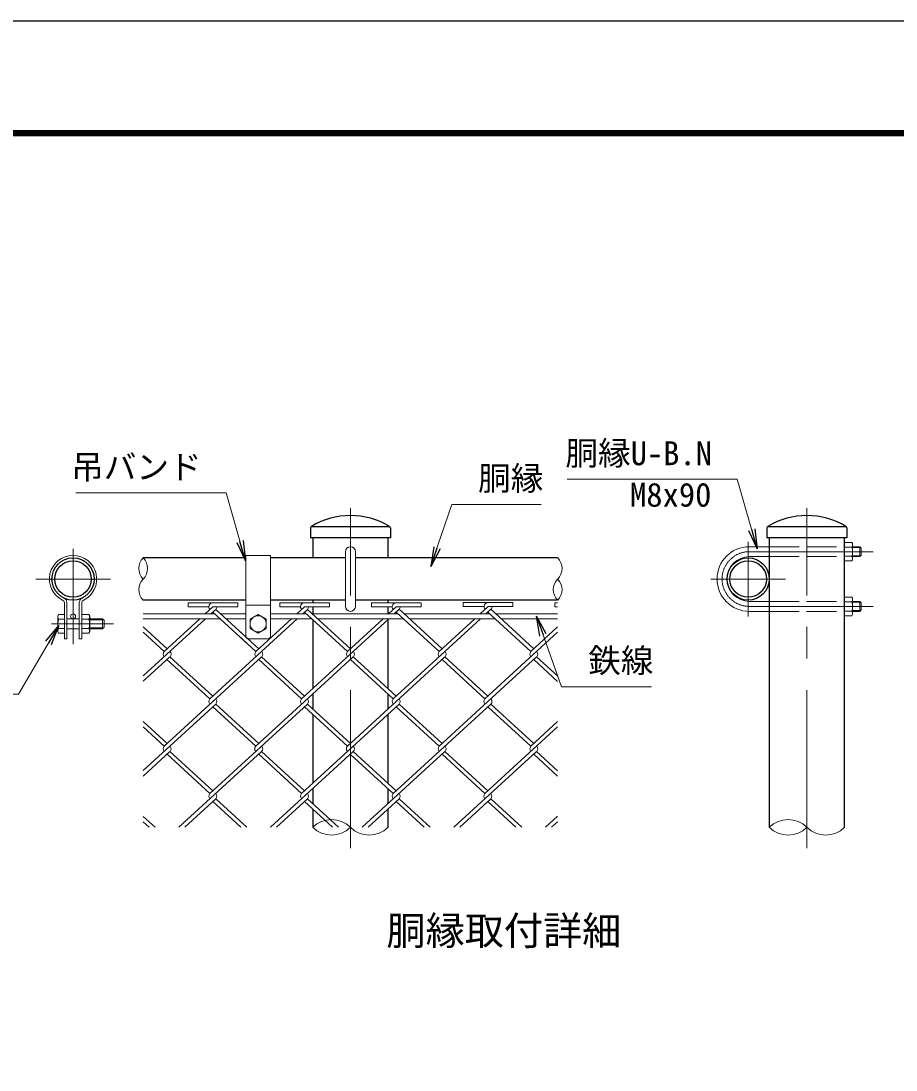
# Model space of a CAD drawing. Units: millimetres, scale not verified. Extents: x -4200 to 4200, y -2970 to 2970.
# Drawn here: x 830 to 2589, y 861 to 2970 of the extents above; entities that cross this region are included whole.
import ezdxf
from ezdxf.enums import TextEntityAlignment as Align

# ---------------------------------------------------------------- set-up
doc = ezdxf.new("R2010")
doc.units = ezdxf.units.MM
doc.header["$LTSCALE"] = 10
doc.linetypes.add('DASHED', pattern=[7.5, 6, -1.5])
doc.linetypes.add('USER1', pattern=[50.8, 31.75, -6.35, 6.35, -6.35])
for name, color, linetype, lineweight in [('0-0_D-STR1', 1, 'Continuous', 25), ('0-1_D-STR3', 3, 'Continuous', 13), ('0-2_D-BMK', 2, 'USER1', 13), ('0-3_D-STR-DIM', 7, 'Continuous', 13), ('0-9_D-TTL-TXT', 7, 'Continuous', 25), ('0-A_D-STR-TXT', 7, 'Continuous', 13), ('0-B_D-STR2', 7, 'Continuous', 13), ('0-C_D-TTL', 7, 'Continuous', 25)]:
    doc.layers.add(name, color=color, linetype=linetype, lineweight=lineweight)
doc.layers.add('0-4_0', color=7, linetype='Continuous')
doc.styles.add('ＭＳ ゴシック', font='')
doc.styles.get('ＭＳ ゴシック').set_extended_font_data('MS Gothic')

# ---------------------------------------------------------------- blocks, each defined once
blk = doc.blocks.new('_Open')
at = {"layer": '0-4_0'}
blk.add_line((-10, 1.667), (0, 0), dxfattribs=at)
blk.add_lwpolyline([(-10, -1.667), (0, 0), (-10, 0)], dxfattribs=at)

msp = doc.modelspace()

# ---------------------------------------------------------------- linework, layer by layer
at = {"layer": '0-0_D-STR1'}
for p, q in [((1411.71, 1950.69), (1411.71, 1930.55)), ((1571.37, 1953.05), (1412.54, 1953.05)), ((1572.21, 1950.69), (1572.21, 1930.55)), ((2329.48, 1950.69), (2329.48, 1930.55)), ((2489.15, 1953.05), (2330.32, 1953.05)), ((2489.98, 1950.69), (2489.98, 1930.55)), ((1572.21, 1930.55), (1411.71, 1930.55)), ((1416.33, 1930.55), (1416.33, 1890.55)), ((1567.58, 1890.55), (1567.58, 1930.55)), ((2489.98, 1930.55), (2329.48, 1930.55)), ((2334.11, 1930.55), (2334.11, 1348.89)), ((2485.36, 1348.89), (2485.36, 1930.55)), ((1216.96, 1890.55), (1075.29, 1890.55)), ((1281.45, 1890.55), (1216.65, 1890.55)), ((1481.96, 1890.55), (1331.45, 1890.55)), ((1908.62, 1890.55), (1501.96, 1890.55)), ((1216.96, 1805.55), (1075.29, 1805.55)), ((1281.45, 1805.55), (1217.16, 1805.55)), ((1481.96, 1805.55), (1331.45, 1805.55)), ((1416.33, 1805.55), (1416.33, 1800.43)), ((1908.62, 1805.55), (1501.96, 1805.55)), ((1567.58, 1800.43), (1567.58, 1805.55)), ((1416.33, 1792.43), (1416.33, 1778.05)), ((1567.58, 1778.05), (1567.58, 1792.43)), ((1416.33, 1766.42), (1416.33, 1628.1)), ((1567.58, 1627.86), (1567.58, 1766.7)), ((1416.33, 1617.25), (1416.33, 1586.7)), ((1567.58, 1586.95), (1567.58, 1617.01)), ((1416.33, 1575.85), (1416.33, 1437.5)), ((1567.58, 1437.26), (1567.58, 1576.1)), ((1416.33, 1426.65), (1416.33, 1396.1)), ((1567.58, 1396.35), (1567.58, 1426.41)), ((1416.33, 1385.25), (1416.33, 1348.89)), ((1567.58, 1348.89), (1567.58, 1385.5))]:
    msp.add_line(p, q, dxfattribs=at)
for centre, radius in [((934.3, 1848.05), 42.5), ((934.3, 1848.05), 36.75), ((2291.61, 1848.05), 42.5), ((2291.61, 1848.05), 36.75)]:
    msp.add_circle(centre, radius, dxfattribs=at)
for centre, radius, start, end in [((1491.96, 1822.62), 152.93, 59.14927, 120.85073), ((2409.73, 1822.62), 152.93, 59.14927, 120.85073), ((1415.46, 1950.69), 3.75, 120.85073, 180), ((1568.46, 1950.69), 3.75, 0, 59.14927), ((2333.23, 1950.69), 3.75, 120.85073, 180), ((2486.23, 1950.69), 3.75, 0, 59.14927)]:
    msp.add_arc(centre, radius, start, end, dxfattribs=at)
at = {"layer": '0-1_D-STR3'}
for p, q in [((2485.36, 1921.8), (2499.86, 1921.8)), ((2485.36, 1921.8), (2485.36, 1884.3)), ((1481.96, 1793.05), (1481.96, 1903.05)), ((1501.96, 1793.05), (1501.96, 1903.05)), ((2294.11, 1913.05), (2334.11, 1913.05)), ((2499.86, 1912.43), (2485.36, 1912.43)), ((2501.61, 1917.86), (2501.61, 1888.94)), ((2501.61, 1913.05), (2516.11, 1913.05)), ((2501.61, 1911.3), (2517.86, 1911.3)), ((2519.11, 1910.05), (2519.11, 1896.05)), ((1281.45, 1895.55), (1281.45, 1733.05)), ((1331.45, 1895.55), (1281.45, 1895.55)), ((1331.45, 1895.55), (1331.45, 1733.05)), ((2294.11, 1893.05), (2334.11, 1893.05)), ((2499.86, 1893.68), (2485.36, 1893.68)), ((2485.36, 1884.3), (2499.86, 1884.3)), ((2501.61, 1894.8), (2517.86, 1894.8)), ((2501.61, 1893.05), (2516.11, 1893.05)), ((2516.11, 1893.05), (2519.11, 1896.05)), ((916.8, 1800.62), (916.8, 1728.05)), ((921.8, 1800.62), (921.8, 1728.05)), ((946.8, 1800.62), (946.8, 1728.05)), ((951.8, 1800.62), (951.8, 1728.05)), ((1331.45, 1795.55), (1281.45, 1795.55)), ((2294.11, 1803.05), (2334.11, 1803.05)), ((2499.86, 1802.43), (2485.36, 1802.43)), ((2501.61, 1778.25), (2501.61, 1807.17)), ((2501.61, 1803.05), (2516.11, 1803.05)), ((2501.61, 1801.3), (2517.86, 1801.3)), ((2519.11, 1800.05), (2516.11, 1803.05)), ((2516.11, 1803.05), (2516.11, 1783.05)), ((2519.11, 1800.05), (2519.11, 1786.05)), ((903.55, 1773.8), (905.29, 1776.82)), ((903.55, 1773.8), (903.55, 1742.3)), ((916.8, 1776.82), (905.29, 1776.82)), ((916.8, 1776.82), (916.8, 1739.29)), ((951.8, 1776.82), (966.24, 1776.82)), ((951.8, 1739.29), (951.8, 1776.82)), ((966.24, 1776.82), (968.05, 1773.68)), ((968.05, 1742.43), (968.05, 1773.68)), ((1075.29, 1778.05), (1216.96, 1778.05)), ((1217.16, 1778.05), (1219.32, 1778.05)), ((1231.17, 1778.05), (1281.45, 1778.05)), ((1290.2, 1767.41), (1306.45, 1776.8)), ((1306.45, 1776.8), (1322.7, 1767.41)), ((1331.45, 1778.05), (1403.64, 1778.05)), ((1415.49, 1778.05), (1587.96, 1778.05)), ((1599.8, 1778.05), (1772.28, 1778.05)), ((1784.12, 1778.05), (1908.62, 1778.05)), ((2294.11, 1783.05), (2334.11, 1783.05)), ((2499.86, 1783.68), (2485.36, 1783.68)), ((2485.36, 1774.3), (2499.86, 1774.3)), ((2501.61, 1784.8), (2517.86, 1784.8)), ((2501.61, 1783.05), (2516.11, 1783.05)), ((2516.11, 1783.05), (2519.11, 1786.05)), ((916.8, 1767.43), (905.29, 1767.43)), ((921.8, 1768.05), (946.8, 1768.05)), ((951.8, 1767.43), (966.24, 1767.43)), ((968.05, 1768.05), (993.8, 1768.05)), ((968.05, 1766.18), (995.67, 1766.18)), ((993.8, 1768.05), (996.8, 1765.05)), ((993.8, 1768.05), (993.8, 1748.05)), ((993.8, 1748.05), (996.8, 1751.05)), ((996.8, 1765.05), (996.8, 1751.05)), ((1075.29, 1768.05), (1216.96, 1768.05)), ((1217.16, 1768.05), (1230.24, 1768.05)), ((1242.08, 1768.05), (1281.45, 1768.05)), ((1290.2, 1767.41), (1290.2, 1748.7)), ((1322.7, 1767.41), (1322.7, 1748.7)), ((1331.45, 1768.05), (1414.56, 1768.05)), ((1426.4, 1768.05), (1598.88, 1768.05)), ((1610.72, 1768.05), (1783.2, 1768.05)), ((1795.04, 1768.05), (1908.62, 1768.05)), ((903.55, 1742.3), (905.29, 1739.29)), ((916.8, 1748.67), (905.29, 1748.67)), ((916.8, 1739.29), (905.29, 1739.29)), ((921.8, 1748.05), (946.8, 1748.05)), ((951.8, 1748.67), (966.24, 1748.67)), ((951.8, 1739.29), (966.24, 1739.29)), ((966.24, 1739.29), (968.05, 1742.43)), ((968.05, 1749.93), (995.67, 1749.93)), ((968.05, 1748.05), (993.8, 1748.05)), ((916.8, 1728.05), (921.8, 1728.05)), ((946.8, 1728.05), (951.8, 1728.05)), ((1326.45, 1728.05), (1286.45, 1728.05))]:
    msp.add_line(p, q, dxfattribs=at)
at = {"layer": '0-1_D-STR3', "linetype": 'DASHED'}
for p, q in [((2334.11, 1913.05), (2485.36, 1913.05)), ((2334.11, 1893.05), (2485.36, 1893.05)), ((2334.11, 1803.05), (2485.36, 1803.05)), ((2334.11, 1783.05), (2485.36, 1783.05))]:
    msp.add_line(p, q, dxfattribs=at)
at = {"layer": '0-1_D-STR3'}
for points in [[(2519.11, 1910.05), (2516.11, 1913.05), (2516.11, 1893.05)], [(2485.36, 1774.3), (2485.36, 1811.8), (2499.86, 1811.8)], [(1290.2, 1748.7), (1306.45, 1739.3), (1322.7, 1748.7)]]:
    msp.add_lwpolyline(points, dxfattribs=at)
for centre, radius in [((934.3, 1773.05), 5), ((1306.45, 1758.05), 16.23)]:
    msp.add_circle(centre, radius, dxfattribs=at)
for centre, radius, start, end in [((2494.61, 1917.11), 7.04, 318.21899, 41.78101), ((1491.96, 1903.05), 10, 0, 180), ((2294.11, 1848.05), 65, 90, 270), ((2475.62, 1903.05), 25.99, 338.85295, 21.14705), ((934.3, 1848.05), 47.5, 295.37693, 244.62307), ((934.3, 1848.05), 42.5, 295.37693, 244.62307), ((2294.11, 1848.05), 45, 90, 270), ((2494.45, 1888.99), 7.15, 319.0514, 40.9486), ((911.8, 1800.62), 5, 0, 64.62307), ((911.8, 1800.62), 10, 0, 64.62307), ((956.8, 1800.62), 10, 115.37693, 180), ((956.8, 1800.62), 5, 115.37693, 180), ((1491.96, 1793.05), 10, 180, 0), ((2494.45, 1807.11), 7.15, 319.0514, 40.9486), ((2475.62, 1793.05), 25.99, 338.85295, 21.14705), ((912.14, 1772.12), 8.31, 145.61585, 214.38415), ((959.38, 1772.12), 8.31, 325.61586, 34.38414), ((2494.61, 1778.99), 7.04, 318.21899, 41.78101), ((934.89, 1758.05), 31.05, 162.4121, 197.5879), ((936.64, 1758.05), 31.05, 342.4121, 17.5879), ((912.14, 1743.98), 8.31, 145.61585, 214.38415), ((959.38, 1743.98), 8.31, 325.61585, 34.38416), ((1286.45, 1733.05), 5, 180, 270), ((1326.45, 1733.05), 5, 270, 0)]:
    msp.add_arc(centre, radius, start, end, dxfattribs=at)
at = {"layer": '0-2_D-BMK'}
for p, q in [((1491.96, 1307.22), (1491.96, 1990.55)), ((2409.73, 1307.22), (2409.73, 1990.55)), ((2409.73, 1307.22), (2409.73, 1990.55)), ((2409.73, 1307.22), (2409.73, 1990.55)), ((2409.73, 1307.22), (2409.73, 1990.55)), ((2291.61, 1923.05), (2291.61, 1773.05)), ((934.3, 1908.73), (934.3, 1717.06)), ((2294.11, 1903.05), (2543.09, 1903.05)), ((1009.3, 1848.05), (859.3, 1848.05)), ((2366.61, 1848.05), (2216.61, 1848.05)), ((2294.11, 1793.05), (2543.09, 1793.05)), ((890.75, 1758.05), (1015.75, 1758.05))]:
    msp.add_line(p, q, dxfattribs=at)
msp.add_arc((2294.11, 1848.05), 55, 90, 270, dxfattribs=at)
at = {"layer": '0-3_D-STR-DIM'}
for centre, radius, start, end in [((1096.68, 1869.3), 30.15, 135.18146, 224.81854), ((1053.91, 1869.3), 30.15, 315.18146, 44.81854), ((1887.24, 1869.3), 30.15, 315.18146, 44.81854), ((1096.68, 1826.8), 30.15, 135.18146, 224.81854), ((1930.01, 1826.8), 30.15, 135.18146, 224.81854), ((1887.24, 1826.8), 30.15, 315.18146, 44.81854), ((1454.15, 1310.83), 53.65, 45.18146, 134.81854), ((2371.92, 1310.83), 53.65, 45.18146, 134.81854), ((1454.15, 1386.94), 53.65, 225.18146, 314.81854), ((1529.77, 1386.94), 53.65, 225.18146, 314.81854), ((2371.92, 1386.94), 53.65, 225.18146, 314.81854), ((2447.54, 1386.94), 53.65, 225.18146, 314.81854)]:
    msp.add_arc(centre, radius, start, end, dxfattribs=at)
at = {"layer": '0-A_D-STR-TXT'}
for points in [[(1927.73, 2048.52), (2269.26, 2048.52), (2309.27, 1910.88)], [(939.84, 2021.05), (1242.28, 2021.05), (1280.32, 1886.87)], [(1875.73, 1998.11), (1696.13, 1998.11), (1653.96, 1874.97)], [(482.89, 1616.76), (824.67, 1616.76), (904.55, 1752.57)], [(2097.16, 1631.32), (1916.28, 1631.32), (1866.63, 1771.53)]]:
    msp.add_lwpolyline(points, dxfattribs=at)
at = {"layer": '0-B_D-STR2'}
for p, q in [((1165.48, 1800.43), (1216.96, 1800.43)), ((1165.48, 1792.43), (1165.48, 1800.43)), ((1165.48, 1800.43), (1265.48, 1800.43)), ((1349.8, 1800.43), (1449.8, 1800.43)), ((1349.8, 1792.43), (1349.8, 1800.43)), ((1534.12, 1800.43), (1634.12, 1800.43)), ((1534.12, 1792.43), (1534.12, 1800.43)), ((1634.12, 1792.43), (1634.12, 1800.43)), ((1718.57, 1800.55), (1818.57, 1800.55)), ((1718.57, 1792.55), (1718.57, 1800.55)), ((1902.76, 1800.43), (1908.62, 1800.43)), ((1902.76, 1792.43), (1902.76, 1800.43)), ((1165.48, 1792.43), (1207.45, 1792.43)), ((1215.48, 1792.43), (1199.79, 1778.05)), ((1221.4, 1787), (1211.63, 1778.05)), ((1215.48, 1792.43), (1216.96, 1792.43)), ((1301.72, 1702.55), (1215.48, 1781.58)), ((1307.64, 1707.98), (1221.4, 1787)), ((1349.8, 1792.43), (1391.77, 1792.43)), ((1399.8, 1792.43), (1384.11, 1778.05)), ((1405.72, 1787), (1395.95, 1778.05)), ((1486.04, 1702.55), (1399.8, 1781.58)), ((1491.96, 1707.98), (1405.72, 1787)), ((1534.12, 1792.43), (1576.09, 1792.43)), ((1584.12, 1792.43), (1568.43, 1778.05)), ((1589.89, 1787.14), (1579.98, 1778.05)), ((1670.36, 1702.55), (1583.97, 1781.71)), ((1584.12, 1792.43), (1634.12, 1792.43)), ((1676.28, 1707.98), (1589.89, 1787.14)), ((1718.57, 1792.55), (1760.54, 1792.55)), ((1768.57, 1792.55), (1752.75, 1778.05)), ((1774.21, 1787.14), (1764.3, 1778.05)), ((1854.68, 1702.55), (1768.29, 1781.71)), ((1860.6, 1707.98), (1774.21, 1787.14)), ((1902.76, 1792.43), (1908.62, 1792.43)), ((1200.44, 1768.07), (1075.29, 1653.39)), ((1123.33, 1707.99), (1075.29, 1752.01)), ((1188.89, 1768.07), (1117.41, 1702.57)), ((1385.04, 1768.05), (1209.57, 1607.27)), ((1373.2, 1768.05), (1301.72, 1702.55)), ((1569.06, 1768.05), (1393.74, 1607.4)), ((1557.52, 1768.05), (1486.04, 1702.55)), ((1753.38, 1768.05), (1578.06, 1607.4)), ((1741.84, 1768.05), (1670.36, 1702.55)), ((1908.62, 1751.99), (1854.68, 1702.55)), ((1117.41, 1702.57), (1075.29, 1741.16)), ((1307.64, 1707.98), (1266.96, 1745.25)), ((1301.72, 1702.55), (1266.96, 1734.4)), ((1908.62, 1741.14), (1762.52, 1607.25)), ((1129.11, 1691.85), (1075.29, 1642.54)), ((1313.43, 1691.85), (1117.28, 1512.12)), ((1215.49, 1612.69), (1129.11, 1691.85)), ((1497.73, 1691.84), (1301.58, 1512.1)), ((1399.67, 1612.83), (1313.43, 1691.85)), ((1682.05, 1691.84), (1485.9, 1512.1)), ((1583.98, 1612.83), (1497.75, 1691.85)), ((1866.37, 1691.84), (1670.22, 1512.1)), ((1768.44, 1612.68), (1682.05, 1691.84)), ((1908.62, 1653.12), (1866.37, 1691.84)), ((1209.57, 1607.27), (1123.19, 1686.42)), ((1393.74, 1607.4), (1307.51, 1686.42)), ((1578.06, 1607.4), (1491.82, 1686.42)), ((1762.52, 1607.25), (1676.13, 1686.41)), ((1908.62, 1642.27), (1860.45, 1686.41)), ((1221.27, 1596.55), (1075.29, 1462.79)), ((1405.59, 1596.55), (1209.43, 1416.8)), ((1301.58, 1512.1), (1215.35, 1591.13)), ((1307.51, 1517.53), (1221.27, 1596.55)), ((1589.91, 1596.55), (1393.74, 1416.8)), ((1485.9, 1512.1), (1399.67, 1591.13)), ((1491.82, 1517.53), (1405.59, 1596.55)), ((1774.21, 1596.54), (1578.06, 1416.8)), ((1670.22, 1512.1), (1583.98, 1591.13)), ((1676.14, 1517.53), (1589.91, 1596.55)), ((1854.53, 1512.09), (1768.81, 1590.64)), ((1860.45, 1517.51), (1774.21, 1596.54)), ((1123.2, 1517.54), (1075.29, 1561.44)), ((1908.62, 1561.66), (1854.53, 1512.09)), ((1117.28, 1512.12), (1075.29, 1550.59)), ((1908.62, 1550.81), (1762.38, 1416.8)), ((1129.12, 1501.26), (1075.29, 1451.94)), ((1215.36, 1422.24), (1129.12, 1501.26)), ((1313.43, 1501.25), (1147.15, 1348.89)), ((1399.67, 1422.23), (1313.43, 1501.25)), ((1497.75, 1501.25), (1331.47, 1348.89)), ((1583.98, 1422.23), (1497.75, 1501.25)), ((1682.07, 1501.25), (1515.79, 1348.89)), ((1768.3, 1422.23), (1682.07, 1501.25)), ((1866.37, 1501.24), (1700.11, 1348.89)), ((1908.62, 1462.52), (1866.37, 1501.24)), ((1209.44, 1416.82), (1123.2, 1495.84)), ((1393.74, 1416.8), (1307.51, 1495.83)), ((1578.06, 1416.8), (1492.34, 1495.35)), ((1762.38, 1416.8), (1676.14, 1495.83)), ((1908.62, 1451.67), (1860.45, 1495.81)), ((1221.28, 1405.97), (1159, 1348.9)), ((1271.7, 1348.89), (1215.35, 1400.53)), ((1283.54, 1348.89), (1221.27, 1405.95)), ((1405.59, 1405.95), (1343.31, 1348.89)), ((1456.02, 1348.89), (1399.67, 1400.53)), ((1467.86, 1348.89), (1405.58, 1405.95)), ((1589.91, 1405.95), (1527.63, 1348.89)), ((1640.34, 1348.89), (1583.98, 1400.53)), ((1652.18, 1348.89), (1589.91, 1405.95)), ((1774.22, 1405.95), (1711.95, 1348.89)), ((1824.66, 1348.89), (1768.3, 1400.53)), ((1836.5, 1348.89), (1774.22, 1405.95)), ((1908.62, 1371.06), (1884.43, 1348.89)), ((1099.24, 1348.9), (1075.29, 1370.84)), ((1087.4, 1348.9), (1075.29, 1359.99)), ((1908.62, 1360.21), (1896.27, 1348.89))]:
    msp.add_line(p, q, dxfattribs=at)
for points in [[(1215.48, 1792.43), (1265.48, 1792.43), (1265.48, 1800.43)], [(1399.8, 1792.43), (1449.8, 1792.43), (1449.8, 1800.43)], [(1768.57, 1792.55), (1818.57, 1792.55), (1818.57, 1800.55)]]:
    msp.add_lwpolyline(points, dxfattribs=at)
for centre, start, end in [((1215.48, 1792.43), 95, 222.5), ((1399.8, 1792.43), 95, 222.5), ((1584.12, 1792.43), 85, 222.5), ((1768.57, 1792.55), 85, 222.5), ((1215.48, 1792.43), 317.5, 0), ((1399.8, 1792.43), 317.5, 0), ((1584.12, 1792.43), 317.5, 0), ((1768.44, 1792.43), 317.5, 0.89905), ((1123.33, 1697.14), 137.5, 222.5), ((1123.33, 1697.14), 317.5, 42.5), ((1307.64, 1697.13), 137.5, 222.5), ((1307.64, 1697.13), 317.5, 42.5), ((1491.96, 1697.13), 137.5, 222.5), ((1491.96, 1697.13), 317.5, 42.5), ((1676.28, 1697.13), 137.5, 222.5), ((1676.28, 1697.13), 317.5, 42.5), ((1860.6, 1697.13), 137.5, 222.5), ((1860.6, 1697.13), 317.5, 42.5), ((1215.48, 1601.83), 137.5, 222.5), ((1215.48, 1601.83), 317.5, 42.5), ((1399.8, 1601.83), 137.5, 222.5), ((1399.8, 1601.83), 317.5, 42.5), ((1584.12, 1601.83), 137.5, 222.5), ((1584.12, 1601.83), 317.5, 42.5), ((1768.44, 1601.83), 137.5, 222.5), ((1768.44, 1601.83), 317.5, 42.5), ((1123.33, 1506.54), 137.5, 222.5), ((1123.33, 1506.54), 317.5, 42.5), ((1307.51, 1506.68), 137.5, 222.5), ((1307.51, 1506.68), 317.5, 42.5), ((1491.82, 1506.68), 137.5, 222.5), ((1491.82, 1506.68), 317.5, 42.5), ((1676.28, 1506.53), 137.5, 222.5), ((1676.28, 1506.53), 317.5, 42.5), ((1860.6, 1506.53), 137.5, 222.5), ((1860.6, 1506.53), 317.5, 42.5), ((1215.33, 1411.36), 137.5, 222.5), ((1215.33, 1411.36), 317.5, 42.5), ((1399.65, 1411.36), 137.5, 222.5), ((1399.65, 1411.36), 317.5, 42.5), ((1583.97, 1411.36), 137.5, 222.5), ((1583.97, 1411.36), 317.5, 42.5), ((1768.29, 1411.36), 137.5, 222.5), ((1768.29, 1411.36), 317.5, 42.5)]:
    msp.add_arc(centre, 8.03, start, end, dxfattribs=at)
at = {"layer": '0-C_D-TTL', "color": 2}
msp.add_lwpolyline([(-4200, 2970), (4200, 2970), (4200, -2970), (-4200, -2970)], close=True, dxfattribs=at)
at = {"layer": '0-C_D-TTL'}
for points in [[(-3930, 2750), (3930, 2750), (3930, -2750), (-3930, -2750)], [(-3927.5, 2747.5), (3927.5, 2747.5), (3927.5, -2747.5), (-3927.5, -2747.5)], [(-3925, 2745), (3925, 2745), (3925, -2745), (-3925, -2745)], [(-3922.5, 2742.5), (3922.5, 2742.5), (3922.5, -2742.5), (-3922.5, -2742.5)], [(-3920, 2740), (3920, 2740), (3920, -2740), (-3920, -2740)]]:
    msp.add_lwpolyline(points, close=True, dxfattribs=at)

# ---------------------------------------------------------------- block references
at = {"layer": '0-A_D-STR-TXT', "xscale": 4, "yscale": 4}
for p, rotation in [((2309.83, 1908.96), 286.2108), ((1280.86, 1884.94), 285.82586), ((1653.31, 1873.08), 251.09563), ((1865.96, 1773.42), 109.50173), ((905.56, 1754.29), 59.5375)]:
    msp.add_blockref('_Open', p, dxfattribs=dict(at, rotation=rotation))

# ---------------------------------------------------------------- texts
at = {"layer": '0-9_D-TTL-TXT', "style": 'ＭＳ ゴシック'}
msp.add_text('胴縁取付詳細', height=57.7, dxfattribs=at).set_placement((1564.36, 1094.97), align=Align.BOTTOM_LEFT)
at = {"layer": '0-A_D-STR-TXT', "style": 'ＭＳ ゴシック'}
for s, p in [('胴縁U-B.N', (1924.17, 2062.5)), ('吊バンド', (930.45, 2034.9)), ('胴縁', (1748.57, 2012.09)), ('M8x90', (2054.12, 1979.07)), ('鉄線', (1970, 1645.68))]:
    msp.add_text(s, height=48.09, dxfattribs=at).set_placement(p, align=Align.BOTTOM_LEFT)

doc.saveas('drawing.dxf')
